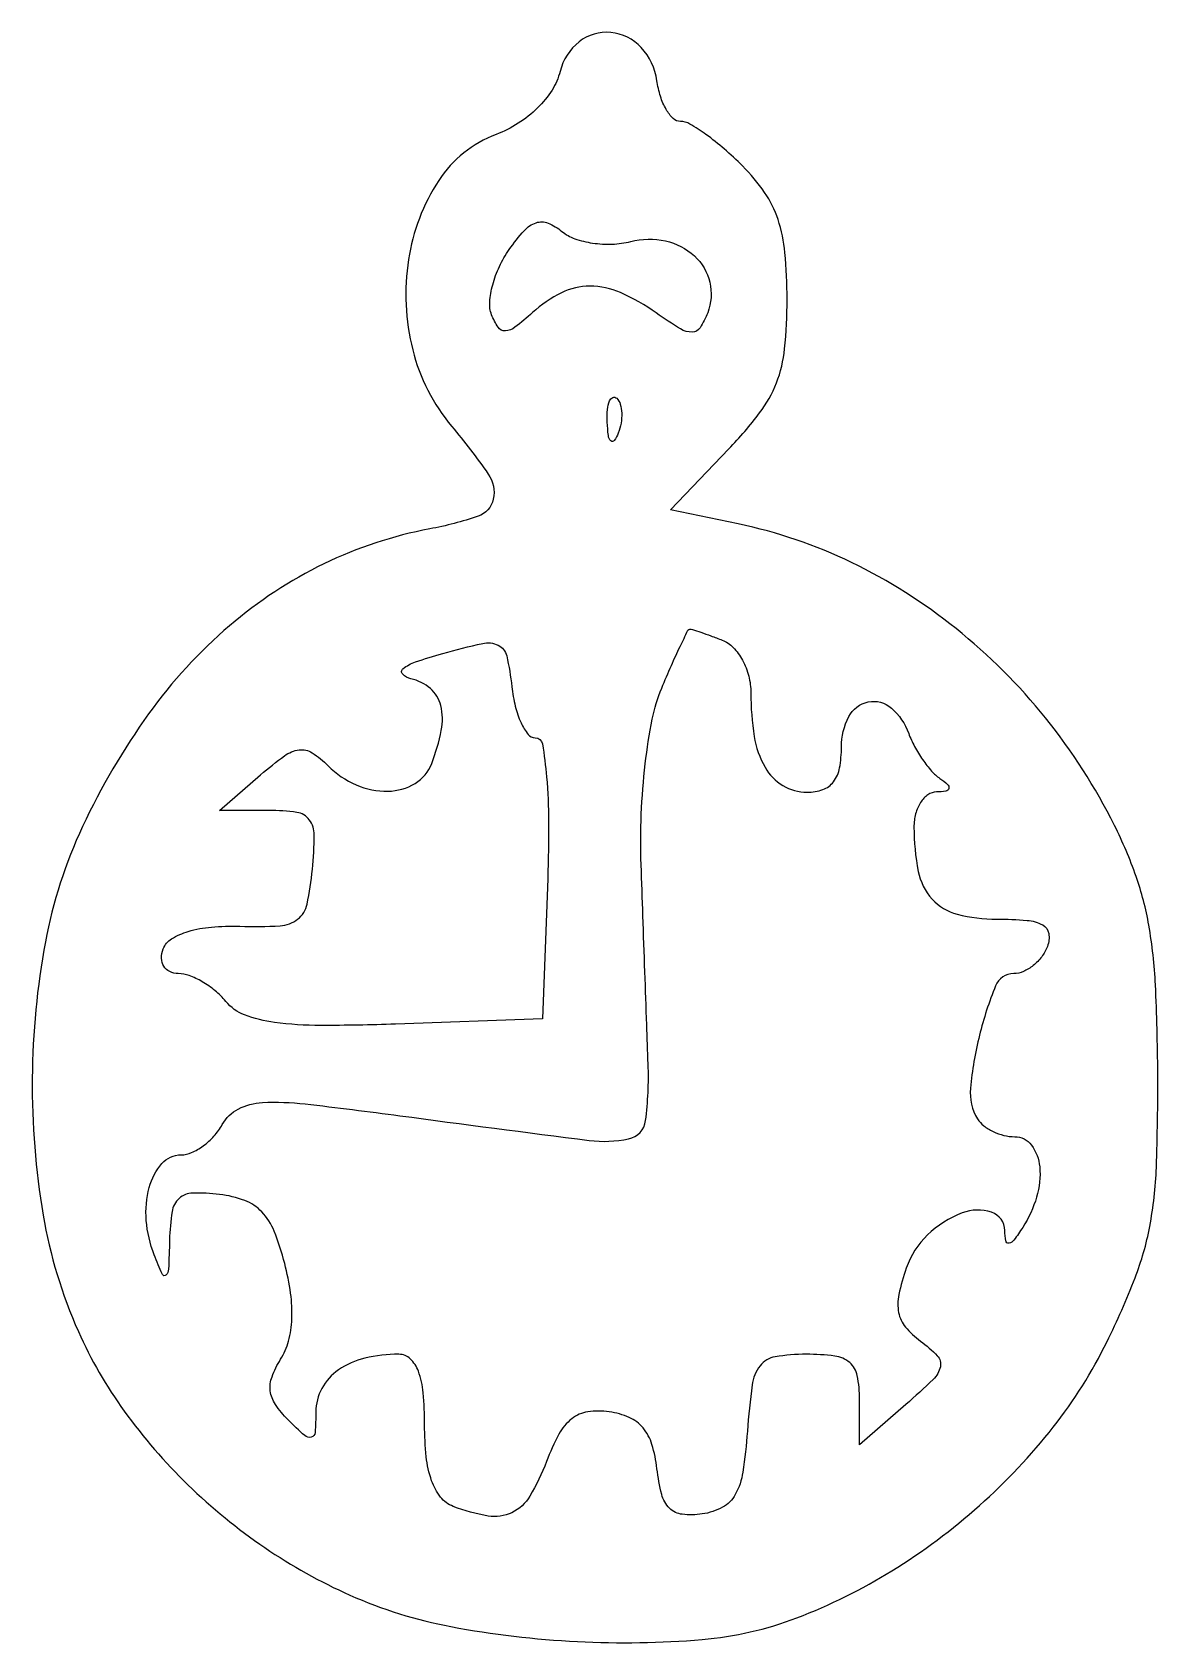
# Model space of a CAD drawing. Extents: x 0.4 to 62.5, y 0.1 to 88.9.
import ezdxf

# ---------------------------------------------------------------- set-up
doc = ezdxf.new("R2010")
doc.units = 0

msp = doc.modelspace()

# ---------------------------------------------------------------- linework, layer by layer
for points in [[(29.476376, 86.761898, -0.081094), (29.03212, 85.733398, -0.055845), (28.231188, 84.74528, -0.052462), (27.169244, 83.898325, -0.05192), (25.950692, 83.28749, 0.158896), (22.780229, 80.744144, 0.107549), (21.112159, 76.382581, 0.099144), (21.344386, 71.406198, 0.114302), (23.5, 67.182369, -0.022931), (25.512507, 64.555016, -0.207776), (25.790532, 63.169795, -0.263673), (24.949787, 62.225125, -0.035636), (22.284555, 61.52556, 0.066743), (16.449334, 59.600028, 0.064233), (11.24353, 56.187029, 0.05983), (6.777358, 51.321962, 0.046205), (3.129578, 45.107807, 0.063571), (1.081749, 38.747728, 0.044094), (0.353973, 31.221305, 0.044062), (0.957387, 23.675935, 0.063074), (2.899402, 17.258357, 0.051567), (5.433904, 12.861085, 0.043604), (8.946617, 8.799565, 0.042809), (13.185314, 5.336626, 0.045222), (17.877595, 2.717733, 0.058303), (23.451124, 0.980156, 0.033753), (30.429471, 0.151081, 0.03389), (37.313445, 0.26799, 0.070133), (42.545467, 1.464214, 0.047413), (47.784961, 4.057266, 0.043319), (52.615135, 7.660311, 0.043967), (56.681805, 11.978298, 0.052889), (59.651573, 16.695452, 0.021157), (61.197125, 20.213955, 0.046223), (62.008016, 23.042407, 0.037842), (62.372159, 26.304339, 0.01027), (62.450031, 31.5, 0.010357), (62.322008, 36.373007, 0.031495), (61.958618, 39.664743, 0.041346), (61.254364, 42.36017, 0.03147), (60.062198, 45.171063, 0.053252), (56.259769, 51.097512, 0.0547), (51.32185, 56.028066, 0.056047), (45.554427, 59.671187, 0.061716), (39.303215, 61.799332), (35.575366, 62.573864), (38.787683, 65.935246, 0.027762), (40.486475, 67.922839, 0.070301), (41.414411, 69.576589, 0.068067), (41.86415, 71.454698, 0.024783), (42, 74.193769, 0.022804), (41.882662, 76.765155, 0.057824), (41.49939, 78.592736, 0.069441), (40.760559, 80.08061, 0.046493), (39.545455, 81.545455, 0.018319), (38.534153, 82.485249, 0.022771), (37.52526, 83.278977, 0.021894), (36.637365, 83.857258, 0.134173), (36.115005, 84, -0.196432), (35.717852, 84.162289, -0.068242), (35.331905, 84.660938, -0.055118), (35.013608, 85.388737, -0.04029), (34.819551, 86.25, 0.151911), (33.954021, 88.076185, 0.184856), (32.270229, 88.912723, 0.194757), (30.525502, 88.39362, 0.164204)], [(33.372592, 77.378667, -0.114367), (35.285628, 77.413413, -0.135017), (36.888197, 76.583179, -0.14983), (37.734501, 75.128599, -0.150088), (37.619462, 73.450717, -0.051282), (37.198861, 72.620409, -0.253997), (36.755461, 72.377044, -0.140904), (36.121483, 72.556243, -0.013895), (34.78508, 73.437982, 0.047574), (32.811041, 74.557612, 0.104907), (31.124514, 74.920272, 0.117031), (29.556067, 74.552627, 0.068185), (27.952296, 73.456828, -0.018726), (26.987558, 72.647344, -0.153632), (26.455863, 72.449767, -0.262297), (26.062376, 72.645766, -0.057368), (25.698994, 73.342026, -0.110807), (25.596042, 74.043651, -0.047014), (25.756817, 74.986039, -0.043438), (26.126605, 75.999842, -0.043636), (26.665534, 76.93287, -0.030241), (27.494895, 77.976537, -0.127448), (28.156068, 78.414767, -0.181967), (28.80998, 78.396323, -0.07628), (29.577109, 77.936005, 0.089422), (30.286163, 77.535325, 0.047582), (31.268261, 77.294059, 0.045308), (32.351562, 77.23415, 0.052698)], [(32.683114, 66.8125, -0.054073), (32.461564, 66.395823, -0.470617), (32.279315, 66.37858, -0.168741), (32.137993, 66.670344, -0.018894), (32.078947, 67.416667, -0.028489), (32.089945, 68.112848, -0.077125), (32.200665, 68.592839, -0.208169), (32.385309, 68.77538, -0.296942), (32.604167, 68.729167, -0.126455), (32.797407, 68.402231, -0.060344), (32.876576, 67.916927, -0.05415), (32.839148, 67.359369, -0.051402)], [(38.418213, 55.393011, -0.111335), (39.023296, 54.989481, -0.066137), (39.53535, 54.285403, -0.061101), (39.882039, 53.403768, -0.063236), (40, 52.474799, 0.039141), (40.187871, 50.078551, 0.090169), (40.782266, 48.378424, 0.129653), (41.768396, 47.369658, 0.13554), (43.106989, 47, 0.085724), (43.973107, 47.149594, 0.146188), (44.560699, 47.580162, 0.117503), (44.895303, 48.341336, 0.045088), (45, 49.5, -0.119168), (45.403802, 51.170195, -0.228037), (46.479117, 51.984191, -0.235242), (47.7574, 51.640671, -0.123807), (48.708443, 50.25, 0.034842), (49.034416, 49.526124, 0.028095), (49.479627, 48.798248, 0.02892), (49.969523, 48.170847, 0.062485), (50.427058, 47.765313, -0.032002), (50.854154, 47.430824, -0.275212), (50.924067, 47.208982, -0.30431), (50.762322, 47.058859, -0.036288), (50.25, 47.015313, 0.150563), (49.773225, 46.861994, 0.097023), (49.367188, 46.441023, 0.080502), (49.093265, 45.816335, 0.063231), (49, 45.081787, 0.048455), (49.237495, 42.636886, 0.135664), (50.000038, 41.110669, 0.14842), (51.387539, 40.273149, 0.062177), (53.575604, 40, -0.019474), (55.236338, 39.935292, -0.104379), (56.100579, 39.681254, -0.233331), (56.435262, 39.210902, -0.132363), (56.361626, 38.5, -0.068566), (56.045857, 37.926529, -0.06288), (55.578601, 37.440625, -0.066719), (55.037288, 37.111621, -0.10359), (54.504302, 37, 0.305732), (53.500525, 36.322939, 0.035068), (52.614404, 33.59294, 0.037466), (52.116002, 30.669346, 0.163311), (52.510513, 28.98299, 0.089505), (52.848749, 28.606638, 0.053237), (53.362863, 28.288753, 0.051057), (53.962757, 28.072911, 0.060914), (54.559017, 28, -0.23833), (55.484555, 27.532265, -0.1376), (55.936162, 26.337732, -0.094325), (55.768833, 24.672095, -0.071501), (55, 23, -0.015722), (54.516042, 22.300398, -0.190489), (54.244051, 22.130739, -0.415939), (54.068457, 22.252708, -0.040961), (54.015313, 22.819551, 0.319234), (53.27785, 23.831808, 0.173366), (51.664192, 23.799274, 0.101935), (49.746399, 22.579081, 0.116546), (48.577473, 20.751112, 0.030886), (48.165453, 19.291591, 0.101661), (48.15474, 18.296097, 0.126603), (48.53209, 17.502251, 0.061033), (49.359252, 16.726576, -0.043556), (50.288336, 15.914285, -0.253308), (50.455401, 15.308584, -0.145291), (50.061643, 14.613821, -0.012731), (48.551902, 13.232077), (46, 11.013227), (46, 13.506613, 0.047674), (45.87439, 14.820994, 0.170956), (45.454969, 15.538158, 0.145327), (44.629824, 15.90105, 0.031435), (43.057498, 16, 0.040489), (41.341008, 15.860774, 0.191304), (40.510068, 15.362787, 0.130521), (40.071598, 14.305942, 0.015369), (39.807498, 11.75, -0.019195), (39.557585, 9.499871, -0.087725), (39.140379, 8.257573, -0.144958), (38.439122, 7.558437, -0.088867), (37.32222, 7.189913, -0.0628), (36.214861, 7.172194, -0.170618), (35.517363, 7.506904, -0.1348), (35.083328, 8.269528, -0.033829), (34.82222, 9.689913, 0.045277), (34.544385, 11.028452, 0.100971), (34.051267, 11.938846, 0.114577), (33.287136, 12.513693, 0.069108), (32.192245, 12.827119, 0.071148), (31.00222, 12.825636, 0.132508), (30.122719, 12.446738, 0.102803), (29.411385, 11.594712, 0.032471), (28.723008, 10.077119, -0.043293), (27.811162, 8.177133, -0.148302), (26.812986, 7.261401, -0.155662), (25.505719, 7.078451, -0.049192), (23.581787, 7.606989, -0.135731), (22.886424, 8.120644, -0.081869), (22.390558, 9.025327, -0.058118), (22.093458, 10.342087, -0.026458), (22, 12.106989, 0.021983), (21.922026, 13.879618, 0.065452), (21.658926, 15.063747, 0.115439), (21.21148, 15.747865, 0.192766), (20.581787, 16, 0.057486), (18.703337, 15.783315, 0.094479), (17.245822, 15.135765, 0.116768), (16.330145, 14.116315, 0.125488), (16, 12.821583, -0.016792), (15.961943, 11.68876, -0.31731), (15.75, 11.427569, -0.258017), (15.39013, 11.511993, -0.012488), (14.467324, 12.389818, -0.047276), (13.768298, 13.235198, -0.11911), (13.489241, 13.978079, -0.121061), (13.582354, 14.758688, -0.049685), (14.058072, 15.72138, 0.075015), (14.49412, 16.728778, 0.054115), (14.678135, 17.941231, 0.045514), (14.609057, 19.365285, 0.028148), (14.282958, 21.010133, 0.031752), (13.704196, 22.783404, 0.094607), (13.020365, 23.855896, 0.115019), (12.074774, 24.482873, 0.059939), (10.692211, 24.816422, 0.034409), (9.202477, 24.888292, 0.180672), (8.4536, 24.590854, 0.173181), (8.065122, 23.866509, 0.031102), (7.929715, 22.316422, -0.004657), (7.873818, 20.685757, -0.189584), (7.732158, 20.367089, -0.524285), (7.534095, 20.404769, -0.01117), (7.084535, 21.484032, -0.072725), (6.646316, 23.379919, -0.086339), (6.811809, 25.207774, -0.113445), (7.507179, 26.516276, -0.217433), (8.566941, 27, 0.104159), (9.146049, 27.121962, 0.055084), (9.783986, 27.491637, 0.05135), (10.379982, 28.033506, 0.055085), (10.837246, 28.673658, -0.147263), (11.721914, 29.528352, -0.106998), (13.051713, 29.885752, -0.04095), (15.405212, 29.80928, -0.004767), (20.636936, 29.157895, 0.001841), (31.082217, 27.795264, 0.082843), (33.257697, 27.880734, 0.31971), (34.192268, 28.88929, 0.041287), (34.335259, 32, -0.000248), (34.256516, 34.180479, -0.000107), (34.153599, 37.0875, -0.000106), (34.045357, 40.182147, -0.00014), (33.948181, 43, -0.018784), (33.957582, 45.789031, -0.018715), (34.176171, 48.572904, -0.019599), (34.560145, 51.030625, -0.050338), (35.08216, 52.75, -0.004881), (35.616463, 53.995932, -0.007866), (36.098507, 55.045313, -0.00266), (36.52882, 55.932361, -0.285881), (36.63745, 56, -0.079062), (36.772795, 55.978464, -0.003229), (37.242626, 55.821697, -0.005565), (37.797742, 55.625558, -0.00391)], [(28.105423, 50, -0.367471), (28.501781, 49.663223, -0.018455), (28.730764, 47.844949, -0.021082), (28.844695, 45.381267, -0.010431), (28.792064, 42.25), (28.5, 34.5), (20.403945, 34.212045, -0.008516), (16.264539, 34.135367, -0.033532), (13.720675, 34.302352, -0.057496), (12.072124, 34.718827, -0.129658), (11.0315, 35.462045, 0.046118), (10.443634, 36.050503, 0.040859), (9.734612, 36.548226, 0.043084), (9.016603, 36.890003, 0.089779), (8.40894, 37, -0.110887), (7.93677, 37.106018, -0.147002), (7.611438, 37.399312, -0.137271), (7.48817, 37.840602, -0.091747), (7.584405, 38.359361, -0.164611), (8.045882, 38.915431, -0.066029), (8.960172, 39.323652, -0.050538), (10.235506, 39.565057, -0.028922), (11.80302, 39.609361, 0.020443), (14.026087, 39.634501, 0.154252), (14.997981, 39.998419, 0.175961), (15.517561, 40.830731, 0.028405), (15.813358, 42.75, 0.021575), (15.913619, 44.640757, 0.163049), (15.641706, 45.479727, 0.200936), (14.951362, 45.891226, 0.035249), (13.410349, 46), (10.693981, 46), (12.956311, 47.962108, -0.020682), (14.276379, 49.014599, -0.125219), (15.081814, 49.338724, -0.178968), (15.794867, 49.17872, -0.052668), (16.680749, 48.462108, 0.093127), (18.230862, 47.402347, 0.109158), (19.974189, 47.055293, 0.130634), (21.474865, 47.488028, 0.167503), (22.393011, 48.581787, 0.042475), (22.922999, 50.414464, 0.109484), (22.893555, 51.784304, 0.156582), (22.321002, 52.717671, 0.120874), (21.25, 53.260816, -0.137159), (20.793363, 53.511095, -0.450954), (20.808614, 53.812878, -0.086624), (21.496292, 54.18873, -0.013092), (23, 54.655853, -0.013793), (25.206207, 55.213156, -0.168612), (26.058278, 55.115395, -0.22948), (26.529515, 54.522217, -0.027403), (26.813358, 52.821713, 0.032398), (27.004842, 51.741061, 0.04735), (27.322163, 50.828878, 0.058206), (27.707377, 50.19445, 0.2312)]]:
    msp.add_lwpolyline(points, format="xyb", close=True)

doc.saveas('drawing.dxf')
